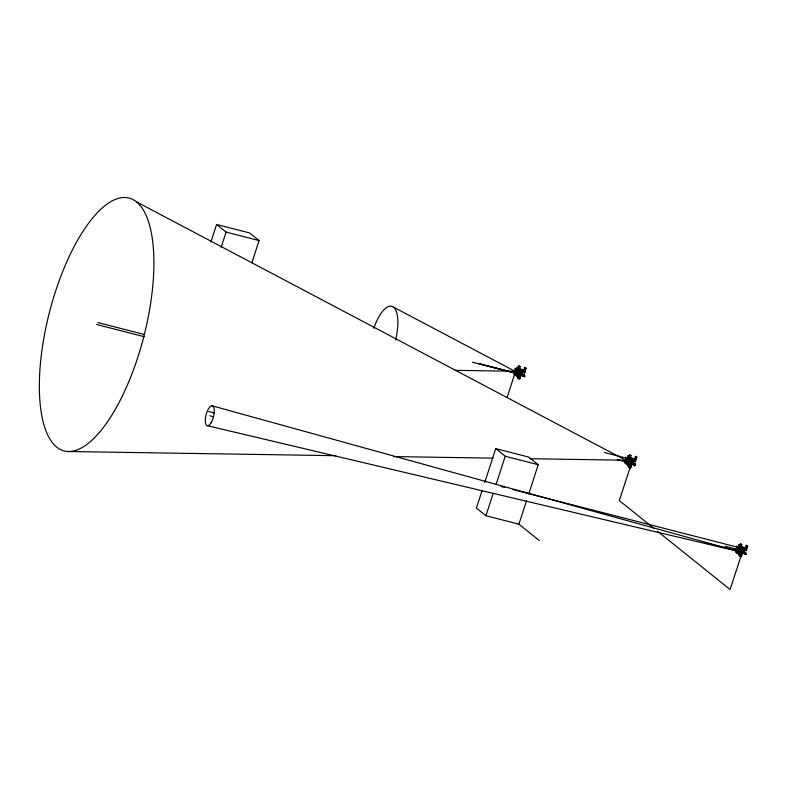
<?xml version="1.0" encoding="UTF-8"?>
<svg xmlns="http://www.w3.org/2000/svg" width="787" height="787" viewBox="0 0 787 787"><rect width="100%" height="100%" fill="white"/><g stroke="black" fill="none" stroke-linecap="round" stroke-linejoin="round"><path stroke-width="1.18" d="M518.83 377.76L517.974 378.586L517.905 377.022C523.188 379.354 514.147 377.307 517.521 374.435M518.2 372.34L518.879 370.234L519.843 371.011C522.322 373.736 522.804 367.972 521.112 370.618L520.069 370.352L520.856 369.497L520.994 371.09L518.84 369.634M521.909 371.592L521.643 371.011M628.665 467.242L628.685 465.973L629.61 466.711C626.964 468.57 632.866 467.783 631.518 464.655L632.797 458.811L631.902 459.569L629.669 459.185L628.98 461.29M630.859 459.303L631.754 458.546L631.774 460.041C627.603 456.558 632.65 460.149 631.567 458.811M740.39 555.661L739.544 556.488L739.475 554.924L741.521 556.006L742.308 553.605L741.069 553.113L741.374 552.179L742.289 552.415M742.584 547.722L742.564 548.992L741.639 548.254L742.426 547.408L743.626 547.988L743.695 549.326L742.918 551.736L741.895 551.421M626.905 458.378C626.964 457.109 625.94 458.044 627.554 458.103M626.993 457.611C626.177 458.673 628.016 457.562 625.891 458.132L624.809 461.457L625.419 461.772M738.383 546.837L736.681 547.083L735.727 551.825L736.12 550.654M737.645 547.309L737.852 546.581L737.508 547.25M626.678 457.847L626.511 458.428M626.983 457.719L626.727 458.89L628.301 459.795L628.902 457.955L627.495 457.267L628.902 457.955M736.957 547.299C737.212 546.276 737.724 547.073 737.783 547.25L513.055 489.603M516.646 374.878L516.764 374.14M517.816 373.195C517 373.638 517.541 372.29 516.902 374.012M517.443 374.228L517.649 373.648M518.918 373.313C518.072 373.422 517.915 370.608 517.216 372.782M518.141 373.274C518.525 371.09 519.686 373.432 518.564 372.379M627.436 463.828L627.544 463.09M627.957 462.195C628.065 460.297 630.269 463.454 629.01 462.363M617.362 459.785C619.221 459.215 632.227 465.756 628.833 461.074M629.816 461.526L629.452 461.054L628.921 462.225M630.121 467.144L630.239 466.681M631.705 458.9L632.364 459.933M738.314 552.494L738.59 553.054L739.347 550.684M739.268 552.74L739.416 553.527L739.81 552.956M737.262 552.572L737.645 551.687L738.049 553.497L739.013 550.251L740.488 550.762L740.124 550.093M739.76 553.251L740.547 550.959M740.597 550.477L739.505 550.713L739.17 549.847M740.675 556.153L740.646 556.783L741.433 555.937M517.423 373.51L515.593 372.133L516.223 372.015M515.928 371.612L515.997 371.287M515.721 369.477C515.829 367.106 515.337 370.972 516.656 368.985M515.81 372.31L516.075 371.543M516.075 375.045L516.37 375.684L516.961 373.717M515.731 374.219C514.049 376.639 516.941 372.015 516.154 375.124M518.013 370.51C519.341 368.857 517.58 370.667 518.495 370.923M518.19 370.402L518.358 371.002M518.613 370.382L518.535 370.106M519.479 369.683L521.948 369.831L521.683 372.251M625.291 462.402L625.527 461.969L625.34 462.963L626.039 462.264L628.036 455.87L626.373 461.084L628.154 462.51L628.665 461.959M626.373 461.034L626.934 460.759L626.619 461.241M626.295 463.789C625.193 462.303 627.633 465.235 626.649 463.189M626.668 460.533L626.59 460.326M626.58 461.133L626.541 460.71M626.668 458.447L626.944 457.749M626.855 463.996C627.623 465.983 627.819 458.329 629.718 461.625M627.229 458.349C628.459 457.896 626.029 458.428 627.514 459.588L628.301 459.795M628.636 461.851L630.082 457.395L627.937 462.333M629.059 459.824L629.108 459.067L629.275 459.874M628.803 459.46L629.246 458.742L629.157 459.638M632.276 459.49L632.679 458.772L632.423 459.962M736.111 551.835L736.553 550.998L735.688 551.785M737.498 550.054C736.652 546.916 739.839 553.182 739.593 550.723M737.685 546.562L737.439 547.329M737.478 549.67L737.596 550.261L737.734 549.788M737.576 549.838L737.822 549.306M737.822 546.512L737.183 547.211M738.442 546.69L738.137 548.067L738.344 546.444M739.377 551.038C738.039 550.398 741.895 552.395 738.855 550.782M740.882 547.841L741.6 548.027L740.636 547.722C740.233 549.11 739.76 546.935 739.849 548.775M739.957 548.647L739.898 548.018L740.055 548.824M742.279 547.477L743.528 547.693L743.518 548.441L730.09 589.532L657.509 531.255M516.036 368.67L516.124 369.428L515.111 369.182C511.343 382.58 518.948 362.886 517.108 368.591M736.052 551.451C736.662 551.156 735.648 551.382 735.678 551.225M514.167 373.363L514.56 374.012L514.747 373.018M624.947 462.225L625.006 462.874L625.085 461.684M515.76 368.513C517.256 368.719 515.062 370.766 516.075 372.074M736.209 550.91L736.819 551.215L737.753 546.729M516.784 374.396L516.675 375.084M516.803 375.065L517.541 374.179M518.062 372.566L517.954 373.068M627.564 463.346L627.672 464.33L628.321 463.13M628.4 463.838L628.508 463.336M628.518 463.592L628.636 464.576L629.266 462.933M628.843 461.516L628.439 462.589M629.275 463.376L629.079 464.104M739.101 552.081L738.462 553.281L738.334 552.041M739.701 551.175L739.81 550.674M740.065 552.326L739.957 552.828M514.718 373.166L514.472 373.874L514.757 373.127M516.134 371.7L515.947 372.212M628.282 461.959L629.384 462.658M627.692 462.963L628.439 461.762M628.99 459.47L629.433 459.018L629.039 459.49M629.954 467.104L629.816 467.763L630.712 467.498L631.41 463.897L633.879 464.605L632.256 464.192M737.468 549.562L737.37 549.906M738.019 547.378L737.567 547.909L737.488 546.886M737.753 552.572L737.763 551.854M738.639 551.471L739.032 550.743L739.141 551.412M739.298 551.038L739.219 551.539M521.437 374.494C529.779 376.127 518.663 377.662 523.05 374.622M524.191 376.206L523.739 375.576M633.948 463.661L633.21 464.566M635.02 465.048L634.519 464.507L634.184 465.353M517.502 374.425L516.892 375.379L515.574 374.691M518.18 373.028L519.833 369.378M519.263 378.36L519.676 378.95L520.63 374.946L523.099 375.655L521.476 374.415M628.006 461.733L628.262 461.044M629.049 461.979L629.659 461.339L628.744 461.221M738.855 550.428L738.718 551.284M515.947 369.349L515.947 368.946M516.636 369.044C516.095 371.907 517.561 367.755 516.656 369.28M515.751 373.717L516.38 371.828M518.663 370.52L518.741 369.998M521.358 374.13L522.165 370.234M627.416 457.995C627.17 460.759 627.977 456.598 627.613 458.319M627.16 464.635L627.613 463.759M629.767 467.212L630.397 467.921L630.712 467.498M631.774 462.786L632.955 459.185M737.134 553.261L738.403 553.704L737.134 553.261L737.075 551.805L736.701 552.966L737.301 552.12M737.291 551.736L737.242 551.156M740.557 556.163L741.128 556.143L743.99 547.85L742.653 552.002M741.128 556.143L741.187 556.871L742.2 552.848L744.669 553.556L744.728 552.612M514.442 373.412L514.167 373.923M524.703 367.411L525.441 368.001L524.427 371.169L525.067 371.336L526.08 368.159L525.342 367.568L524.703 367.411L523.689 370.579L524.575 371.287L523.867 370.028L518.603 368.67M631.804 462.185L632.974 459.628L635.365 460.238L634.656 458.978L635.483 456.362L636.87 457.109L635.857 460.287L634.46 459.106L634.647 459.962L632.787 459.48L633.269 459.628M635.483 456.362L636.221 456.952L635.365 460.238M743.233 548.45L746.145 549.198L745.437 547.929L746.263 545.312L747.65 546.06L746.637 549.237L745.997 549.07L747.011 545.903L746.263 545.312M746.627 546.345L746.076 548.096L746.814 548.687M518.84 370.539L519.548 369.949L519.292 367.795L519.312 369.762M629.62 459.49L629.856 458.772L630.82 459.077L630.259 458.634M740.921 548.864L741.197 549.611M210.896 241.963L216.573 224.472L249.577 232.932L259.08 240.566L251.879 262.73M221.157 247.266L226.085 232.106L216.573 224.472M515.249 371.798L514.708 371.671L515.554 370.844M514.885 371.818L515.229 370.775M507.113 397.346L516.429 368.68M516.115 370.146L516.715 368.316L517.502 368.513L518.112 369.005L517.521 370.844L516.115 370.146L517.521 370.844M516.734 370.638L517.325 368.808L516.715 368.316M518.121 368.001L518.81 365.886L519.45 366.053L520.197 366.653L519.341 369.27L524.762 370.736M516.488 374.396L517.216 372.162L518.928 372.674M516.311 375.665L517 373.55L517.354 374.238M518.328 369.634L518.682 367.637L519.528 367.982M517.177 370.943L517.757 371.405L517.138 373.313L517.669 373.451M518.869 368.601L519.548 366.486L518.81 365.886M517.846 372.9L519.302 368.444L517.256 366.909M519.853 369.979L519.489 369.388M519.204 370.323L520.305 370.962L518.131 377.632L520.177 371.1L519.518 370.549M482.087 490.596L476.41 508.087L485.913 515.721L518.908 524.191L539.321 540.571M484.743 482.431L495.731 448.61L528.726 457.08L538.239 464.714L528.766 493.862M519.154 374.238L520.118 374.533L520.109 373.343L521.85 373.973M521.191 372.91L519.4 378.409L519.932 378.547M521.338 373.481L522.194 370.677L524.575 371.287M521.633 373.914L521.328 374.582L522.096 375.202M524.791 376.766L521.565 374.14L521.653 374.789M521.466 375.242L521.83 374.071L522.784 374.838M522.017 374.228C520.856 376.639 523.227 374.12 521.545 374.159M522.253 374.701L523.276 375.104M522.283 375.35L522.548 374.523M523.867 371.011L523.67 370.156L523.867 371.011L522.007 370.529L522.489 370.677M524.693 372.92L524.683 372.212L524.693 372.92L521.496 372.094M523.808 375.242L523.985 374.691L521.299 374.002M523.985 374.691L523.906 376.019L520.532 375.153M485.913 515.721L493.115 493.567M496.144 484.231L505.234 456.244L495.731 448.61M518.908 524.191L526.493 500.866M626.029 460.759L625.498 460.621L626.344 459.805M626.019 459.726L625.881 460.818L625.803 459.667M626.039 462.264L626.511 458.624M626.786 458.959L627.209 457.631M626.206 462.549L626.924 460.356M627.514 459.588L628.115 457.759M628.911 456.962L629.59 454.847L630.977 455.604L629.266 461.251M629.118 458.585C628.882 454.679 631.449 457.867 629.944 458.772M628.183 463.228L627.918 462.264L627.613 463.149L626.521 463.169M628.538 463.474L627.819 465.697L630.741 467.055M630.092 458.89L630.121 458.221M629.984 459.028L631.085 459.913L628.921 466.583L630.633 459.962L632.915 460.375M631.518 464.655L630.279 464.163L630.584 463.228L631.508 463.464M632.03 462.707L630.889 462.294L630.672 462.953L631.597 463.189M630.603 464.419L630.889 462.294M631.971 461.861L619.31 500.581L653.692 528.185M632.463 461.202L632.61 460.031M632.63 463.159L632.65 464.379L632.522 462.943M633.407 464.291L632.581 462.913M632.345 464.015L633.84 463.573M633.043 463.651L634.066 464.055M633.023 464.369C635.65 459.933 635.424 470.193 633.338 463.474M635.473 461.162C636.004 462.667 634.519 459.647 632.679 460.444M634.588 464.192L634.775 463.641L631.931 462.825M634.775 463.641L634.686 464.969L631.302 464.094M736.278 549.582L736.593 548.618L736.662 549.769M736.455 549.719L736.947 548.608M736.484 551.126L737.567 547.791M739.682 546.906L738.275 546.217L739.682 546.906L739.082 548.746L737.685 548.047L739.032 544.87M738.226 547.358L738.619 546.473M738.295 548.539L738.895 546.709M739.082 548.746L738.472 548.254L739.072 546.414M739.347 546.965L740.38 543.797L741.757 544.555L740.911 547.172L746.322 548.637M738.058 552.307L738.786 550.064M737.94 553.586L738.57 551.451L739.141 551.628L738.472 551.913M739.327 549.316L739.593 548.48M740.114 547.752C737.321 549.326 742.062 551.028 739.485 550.044M740.429 546.503L741.118 544.388L740.38 543.797M738.983 551.412L740.862 546.345L739.416 550.802M738.963 552.179L739.229 551.353M739.77 550.241L740.764 547.978L743.695 549.326M741.521 556.006L738.599 554.658L741.069 547.89M740.046 550.202L741.059 547.29M741.216 547.831L741.029 546.985L745.614 548.352L745.427 548.913L742.869 547.87M739.367 555.209L741.866 548.864L739.701 555.533L741.738 549.001L740.331 547.998M742.534 552.336L742.928 552.041M743.292 552.464C749.499 556.104 743.518 551.362 743.135 552.071M743.479 552.13L743.43 553.33L743.331 552.199M743.823 552.602L744.846 553.005L744 553.517M745.24 548.057L745.407 548.598L743.017 547.988M743.853 553.251L744.118 552.425M744.689 553.291L744.866 552.74M745.378 553.143L745.555 552.592L742.869 551.903M746.253 550.821C746.883 549.68 744.581 551.628 743.066 549.995M745.555 552.592L745.476 553.92L741.197 552.749M515.17 374.366C517.089 377.878 517.393 372.585 519.302 368.444M627.16 460.779L626.304 462.343M628.233 461.3L627.996 462.018L629.551 462.392M626.58 461.044L626.826 460.356M737.606 549.306L737.153 549.946M626.432 458.25L626.521 457.64L626.6 458.132M517.334 373.018L517.816 372.654M626.934 464.074L626.855 462.736M738.413 547.299L738.226 547.181M739.859 548.391L740.065 547.752M517.885 373.008L517.649 373.638M737.203 546.749L737.872 546.798M739.268 551.303L739.249 550.792M518.692 373.589L517.266 373.166L518.239 373.569M518.722 373.746C517.777 373.559 516.341 371.415 518.879 372.389M630.072 458.487L632.551 459.165M632.64 459.785L632.463 460.493L635.65 461.31M739.426 552.159L739.977 552.189M741.039 547.585L743.312 548.146M515.623 368.798L516.302 368.896M516.016 371.434C514.137 373.422 517.01 373.441 515.849 375.547M516.361 374.169L516.862 374.169M629.059 459.096L629.344 459.205M627.141 463.12L627.652 463.12M630.377 459.972L630.997 459.451L630.259 460.011M737.931 552.071L738.432 552.071M739.446 556.193L741.492 556.448M739.16 549.857L738.845 550.88L740.341 551.343M743.351 548.834L743.243 549.444L746.44 550.261M634.971 465.156L634.273 465.265M517.885 378.291L519.154 378.813L519.873 378.035M631.853 459.874L632.295 459.342M630.259 467.203L631.017 464.586M742.682 548.519L743.4 547.693M736.16 551.825L735.629 551.618M740.715 556.714L739.75 556.439M629.472 462.54L627.78 462.5M520.709 369.575L521.751 369.841M518.505 373.786L517.197 373.471M479.352 363.84L518.603 373.894M628.39 461.084L629.659 461.339M740.164 551.608L704.404 542.656M524.093 376.275L523.414 376.107M524.526 375.999C522.46 377.376 526.228 376.422 524.309 375.665M516.046 373.795L516.606 373.923M629.197 462.756L627.977 462.422M742.348 547.762C741.403 548.716 745.269 547.172 746.637 549.237M521.84 373.628L522.165 373.697M455.034 370.333L514.954 371.267L393.569 307.166M68.764 451.512L335.823 455.683M393.559 456.588L493.065 458.142M529.917 458.723L625.734 460.218L136.466 201.836A130.534 48.725 -75.6 0 0 41.072 357.209A130.534 48.725 -75.6 0 0 112.305 414.415A130.534 48.725 -75.6 0 0 136.466 201.836M739.682 551.313L738.599 554.658M635.316 464.95C633.289 466.465 636.988 465.255 635.089 464.615M746.096 553.9C745.83 555.878 745.525 552.336 745.259 554.304M745.082 554.392L745.85 554.166L745.053 554.068M207.689 425.797L738.885 551.5L212.077 405.797M525.441 368.001L526.08 368.159M636.221 456.952L636.87 457.109M747.011 545.903L747.65 546.06M472.495 362.236L517.364 373.599L485.441 365.306M524.014 370.146L518.751 368.798L519.341 369.27M517.866 372.015L518.19 372.536L517.512 372.644M629.531 457.749L634.804 459.096M630.269 458.339L635.542 459.687M741.364 546.965L745.584 548.047M743.203 548.136L745.427 548.913M226.085 232.106L259.08 240.566M519.548 366.486L520.197 366.653M517.325 368.808L518.112 369.005M521.014 369.821L522.056 370.087M515.633 368.68L516.302 368.778M521.309 369.969L523.837 370.697M519.204 370.077L521.024 370.539M521.151 371.405L524.87 372.359M521.712 372.054L524.506 372.763M514.954 371.267L513.95 371.061M517.856 372.064L518.633 372.271M517.964 372.615L518.928 372.861M521.348 373.835C520.079 372.418 518.849 376.216 520.738 375.704L519.499 375.212M524.27 374.907L520.886 374.041M519.892 374.002L520.817 374.238M519.804 374.278L520.728 374.514M515.259 373.313L514.649 373.008L514.541 373.933M519.715 374.543L520.64 374.779M521.299 374.996L522.627 375.34M514.078 373.461L514.796 373.677M516.321 373.982L516.852 374.12M514.068 373.599L514.737 373.805M514.068 373.717L514.678 373.904M515.564 375.36L516.656 375.655M517.167 376.619L517.797 377.307M518.19 378.537L519.233 378.803M630.977 455.604L629.59 454.847M629.698 456.775L630.308 456.932M630.436 457.896L634.656 458.978M631.499 458.526L632.541 458.801M631.804 458.772L632.846 459.037M626.413 457.631L627.091 457.847M632.089 458.919L634.617 459.647M626.363 457.759L627.072 457.985M630.633 458.929L630.249 458.034M97.873 322.562L144.247 334.465M604.406 452.505L626.993 458.3M629.994 459.274L630.958 460.051L629.994 459.254L630.456 459.48M632.286 461.044L635.473 461.871M96.614 324.49L144.178 336.688M623.363 459.608L625.734 460.218M628.754 461.566L629.708 461.812M631.213 462.549L632.128 462.786M635.05 463.858L631.666 462.992M624.809 461.457L625.724 461.694M632.118 463.533L632.64 463.671M632.827 463.818L632.295 463.691L632.876 464.153M631.42 463.73L630.003 463.248M624.858 462.412L625.576 462.628M624.848 462.667L625.527 462.756M624.868 462.766L625.399 462.923M630.279 464.163L631.43 464.576M634.46 465.156L635.079 465.324L632.345 463.09M626.354 463.641L627.455 463.917M626.344 464.31L627.436 464.605M629.639 466.17L627.947 465.57M628.587 466.258L627.623 465.481M628.97 467.488L630.013 467.753M505.234 456.244L538.239 464.714M741.118 544.388L741.757 544.555M741.088 545.883C739.259 544.565 742.672 547.358 740.882 547.663M741.226 546.847L745.437 547.929M743.518 548.441L744.049 548.578M208.653 411.512L214.605 413.037M501.162 486.553L504.733 487.468M740.449 548.136L741.748 548.992M740.173 548.264L739.436 548.067L740.41 548.45M737.685 548.047L738.472 548.254M724.994 546.208L736.524 549.169M739.544 550.329L740.498 550.575M742.81 551.5L741.679 551.244L741.069 553.113M745.83 552.808L742.456 551.943M738.836 551.067L740.252 551.49M735.599 550.408L736.514 550.644M741.462 551.903L742.377 552.14M209.804 415.782L213.366 416.687M740.046 551.884L738.57 551.451M741.285 552.444L742.2 552.681M742.869 552.897L744.187 553.241L743.085 552.641L743.656 553.104M737.645 551.687L738.167 551.825M735.648 551.362L736.366 551.579M737.901 551.933L738.422 552.021M735.629 551.5L736.307 551.707M741.285 553.291L742.308 553.605M736.74 552.267L737.311 552.415M737.144 552.592L738.236 552.868M738.727 554.52L739.691 555.307M479.529 363.771L483.07 364.686M627.298 462.333L628.144 462.549M632.778 462.687L632.955 462.648M524.132 375.488L523.404 376.393M522.43 375.615L523.158 374.71M634.912 464.438L634.106 465.235M744.62 552.523L743.764 553.182L745.21 554.442M745.702 553.389L744.964 554.304M517.039 372.517L517.728 373.068M524.506 370.195L525.254 370.785M635.296 459.146L636.034 459.736M524.329 370.746L525.067 371.336M628.036 455.87L630.082 457.395M738.816 544.82L740.862 546.345M521.476 370.392L520.846 369.939M743.577 548.431L742.584 551.136M740.852 547.536L741.748 548.362M519.076 369.821L519.715 370.343M629.856 458.772L630.495 459.293M740.636 547.722L741.275 548.244M514.747 368.168L517.994 370.775M625.527 457.119L628.774 459.726M736.317 546.07L739.564 548.677M632.62 463.022L633.574 463.789M742.436 551.52L743.115 552.061L742.279 551.362M743.4 551.972L744.354 552.74M521.151 374.1L521.732 374.563M741.374 552.179L740.715 552.149M515.023 370.716L514.708 371.671M520.237 375.635L519.469 378.252L519.459 377.73M741.807 553.536L741.039 556.153L741.02 555.632M627.544 463.887L628.311 462.687M517.698 375.025L517.964 375.596L518.485 373.982M630.072 456.745L630.092 458.713M373.855 328.277A32.385 12.09 -75.6 0 1 392.772 306.635A32.385 12.09 -75.6 0 1 395.546 339.974M515.819 368.828L515.613 369.31L515.888 368.808M518.053 378.055L518.062 377.986M628.833 467.006L628.813 467.075M739.613 555.956L739.632 555.888M743.43 551.53L743.528 551.539M516.065 369.762L516.065 369.762M211.044 422.855A10.28 3.837 -75.6 0 0 212.943 406.122A10.28 3.837 -75.6 0 0 205.427 418.359A10.28 3.837 -75.6 0 0 211.044 422.855"/></g></svg>
